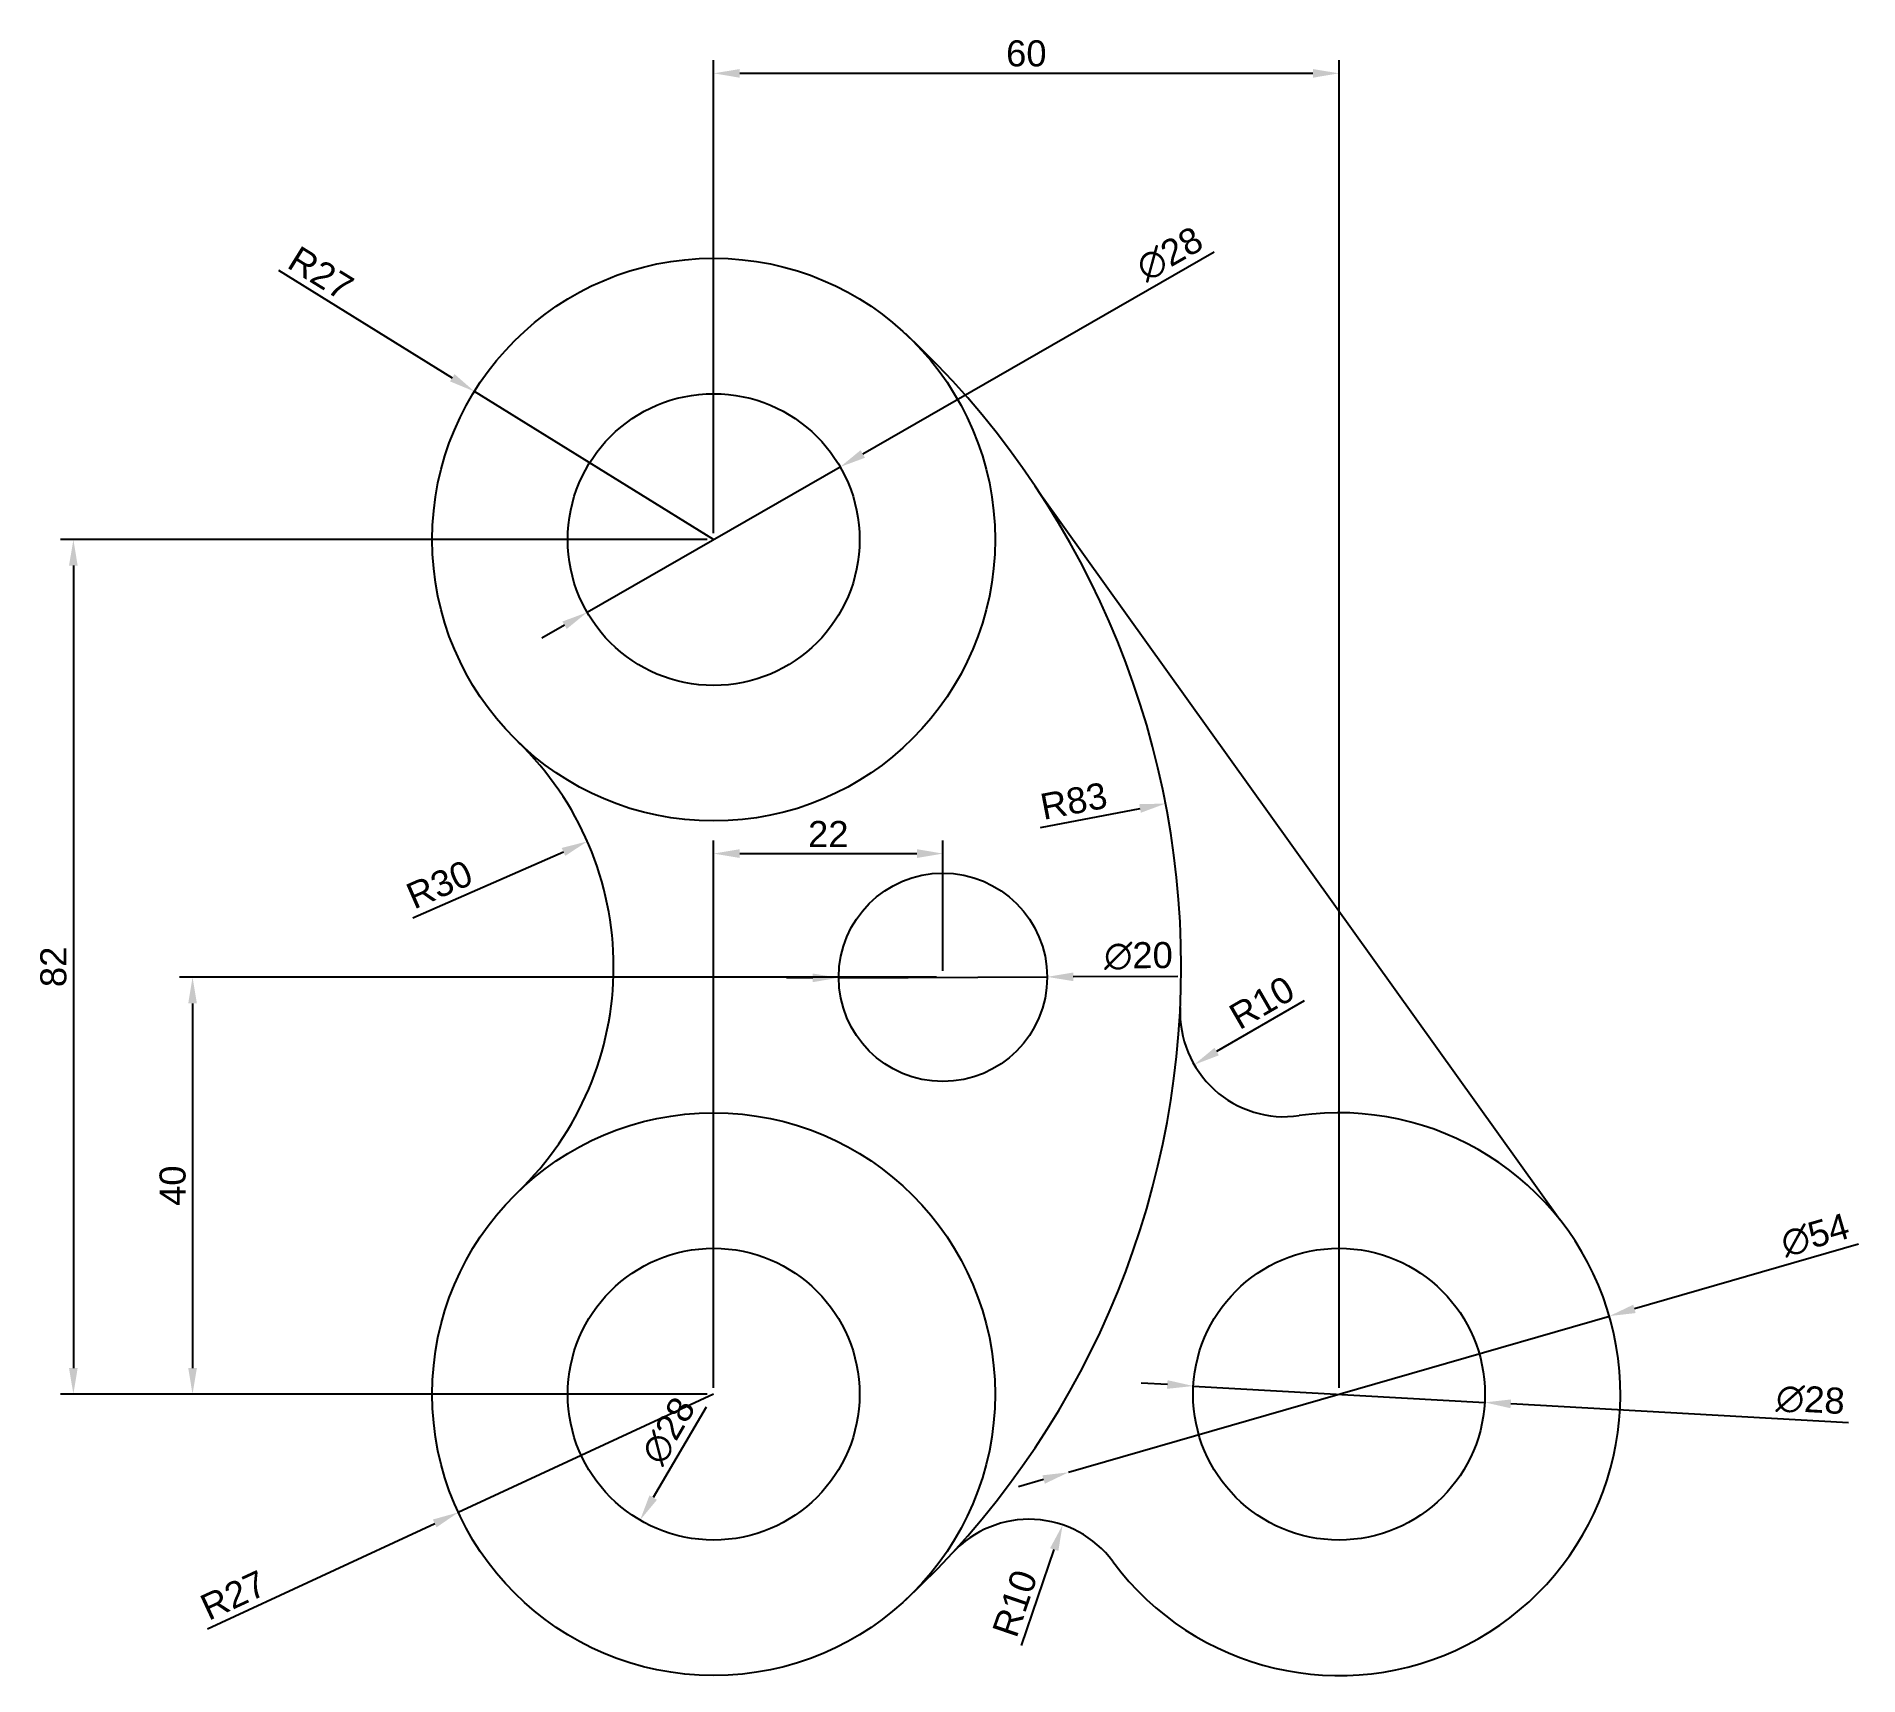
# Model space of a CAD drawing. Header units: millimetres. Extents: x 6310 to 6485, y 5954 to 6112.
import ezdxf

# ---------------------------------------------------------------- set-up
doc = ezdxf.new("R2010")
doc.units = ezdxf.units.MM
doc.layers.add('Cotas', color=160, linetype='Continuous')
doc.styles.get("Standard").update_dxf_attribs({"font": 'arial.ttf'})
doc.dimstyles.new('ISO-25', dxfattribs={"dimtxt": 2.5, "dimasz": 2.5, "dimexe": 1.25, "dimexo": 0.625, "dimtad": 1, "dimtxsty": 'Standard', "dimcen": 2.5, "dimadec": 0, "dimazin": 0, "dimtfac": 1, "dimtmove": 0, "dimatfit": 3, "dimfxl": 1, "dimarcsym": 0})

# ---------------------------------------------------------------- blocks, each defined once
blk = doc.blocks.new('*D1')
at = {"layer": 'Cotas', "color": 0, "lineweight": -2, "transparency": 16777216}
for p, q in [((6396.56, 6021.37), (6323.93, 6021.37)), ((6325.18, 6018.87), (6325.18, 5983.87)), ((6374.56, 5981.37), (6323.93, 5981.37))]:
    blk.add_line(p, q, dxfattribs=at)
at = {"layer": 'Cotas', "color": 0, "transparency": 16777216}
for points in [[(6324.77, 6018.87), (6325.6, 6018.87), (6325.18, 6021.37)], [(6324.77, 5983.87), (6325.6, 5983.87), (6325.18, 5981.37)]]:
    blk.add_solid(points, dxfattribs=at)
at = {"layer": 'Defpoints', "color": 0, "transparency": 16777216}
for p in [(6397.18, 6021.37), (6325.18, 5981.37), (6375.18, 5981.37)]:
    blk.add_point(p, dxfattribs=at)
at = {"layer": 'Cotas', "color": 0, "transparency": 16777216, "insert": (6323.28, 6001.37), "char_height": 2.5, "attachment_point": 5, "rotation": 90}
blk.add_mtext('40', dxfattribs=at)
blk = doc.blocks.new('*D2')
at = {"layer": 'Cotas', "color": 0, "lineweight": -2, "transparency": 16777216}
for p, q in [((6375.18, 5981.99), (6375.18, 6034.49)), ((6377.68, 6033.24), (6394.68, 6033.24)), ((6397.18, 6021.99), (6397.18, 6034.49))]:
    blk.add_line(p, q, dxfattribs=at)
at = {"layer": 'Cotas', "color": 0, "transparency": 16777216}
for points in [[(6377.68, 6033.66), (6377.68, 6032.82), (6375.18, 6033.24)], [(6394.68, 6033.66), (6394.68, 6032.82), (6397.18, 6033.24)]]:
    blk.add_solid(points, dxfattribs=at)
at = {"layer": 'Defpoints', "color": 0, "transparency": 16777216}
for p in [(6397.18, 6033.24), (6397.18, 6021.37), (6375.18, 5981.37)]:
    blk.add_point(p, dxfattribs=at)
at = {"layer": 'Cotas', "color": 0, "transparency": 16777216, "insert": (6386.18, 6035.12), "char_height": 2.5, "attachment_point": 5}
blk.add_mtext('22', dxfattribs=at)
blk = doc.blocks.new('*D3')
at = {"layer": 'Cotas', "color": 0, "lineweight": -2, "transparency": 16777216}
for p, q in [((6375.18, 6063.99), (6375.18, 6109.36)), ((6435.18, 5981.99), (6435.18, 6109.36)), ((6377.68, 6108.11), (6432.68, 6108.11))]:
    blk.add_line(p, q, dxfattribs=at)
at = {"layer": 'Cotas', "color": 0, "transparency": 16777216}
for points in [[(6377.68, 6108.52), (6377.68, 6107.69), (6375.18, 6108.11)], [(6432.68, 6108.52), (6432.68, 6107.69), (6435.18, 6108.11)]]:
    blk.add_solid(points, dxfattribs=at)
at = {"layer": 'Defpoints', "color": 0, "transparency": 16777216}
for p in [(6435.18, 6108.11), (6375.18, 6063.37), (6435.18, 5981.37)]:
    blk.add_point(p, dxfattribs=at)
at = {"layer": 'Cotas', "color": 0, "transparency": 16777216, "insert": (6405.18, 6110.01), "char_height": 2.5, "attachment_point": 5}
blk.add_mtext('60', dxfattribs=at)
blk = doc.blocks.new('*D4')
at = {"layer": 'Cotas', "color": 0, "lineweight": -2, "transparency": 16777216}
for p, q in [((6374.56, 6063.37), (6312.5, 6063.37)), ((6313.75, 6060.87), (6313.75, 5983.87)), ((6374.56, 5981.37), (6312.5, 5981.37))]:
    blk.add_line(p, q, dxfattribs=at)
at = {"layer": 'Cotas', "color": 0, "transparency": 16777216}
for points in [[(6313.33, 6060.87), (6314.16, 6060.87), (6313.75, 6063.37)], [(6313.33, 5983.87), (6314.16, 5983.87), (6313.75, 5981.37)]]:
    blk.add_solid(points, dxfattribs=at)
at = {"layer": 'Defpoints', "color": 0, "transparency": 16777216}
for p in [(6375.18, 6063.37), (6313.75, 5981.37), (6375.18, 5981.37)]:
    blk.add_point(p, dxfattribs=at)
at = {"layer": 'Cotas', "color": 0, "transparency": 16777216, "insert": (6311.84, 6022.37), "char_height": 2.5, "attachment_point": 5, "rotation": 90}
blk.add_mtext('82', dxfattribs=at)
blk = doc.blocks.new('*D5')
at = {"layer": 'Cotas', "color": 0, "lineweight": -2, "transparency": 16777216}
for p, q in [((6423.2, 6090.94), (6389.49, 6071.58)), ((6363.04, 6056.39), (6387.32, 6070.34)), ((6360.87, 6055.15), (6358.71, 6053.9))]:
    blk.add_line(p, q, dxfattribs=at)
at = {"layer": 'Cotas', "color": 0, "transparency": 16777216}
for points in [[(6389.28, 6071.95), (6389.7, 6071.22), (6387.32, 6070.34)], [(6360.67, 6055.51), (6361.08, 6054.79), (6363.04, 6056.39)]]:
    blk.add_solid(points, dxfattribs=at)
at = {"layer": 'Defpoints', "color": 0, "transparency": 16777216}
for p in [(6387.32, 6070.34), (6363.04, 6056.39)]:
    blk.add_point(p, dxfattribs=at)
at = {"layer": 'Cotas', "color": 0, "transparency": 16777216, "insert": (6418.94, 6090.77), "char_height": 2.5, "attachment_point": 5, "rotation": 29.8703}
blk.add_mtext('∅28', dxfattribs=at)
blk = doc.blocks.new('*D6')
at = {"layer": 'Cotas', "color": 0, "lineweight": -2, "transparency": 16777216}
for p, q in [((6333.44, 6089.22), (6350.1, 6078.9)), ((6375.18, 6063.37), (6352.23, 6077.58))]:
    blk.add_line(p, q, dxfattribs=at)
at = {"layer": 'Cotas', "color": 0, "transparency": 16777216}
blk.add_solid([(6350.32, 6079.25), (6349.88, 6078.55), (6352.23, 6077.58)], dxfattribs=at)
at = {"layer": 'Defpoints', "color": 0, "transparency": 16777216}
for p in [(6352.23, 6077.58), (6375.18, 6063.37)]:
    blk.add_point(p, dxfattribs=at)
at = {"layer": 'Cotas', "color": 0, "transparency": 16777216, "insert": (6337.5, 6088.92), "char_height": 2.5, "attachment_point": 5, "rotation": 328.2268}
blk.add_mtext('R27', dxfattribs=at)
blk = doc.blocks.new('*D7')
at = {"layer": 'Cotas', "color": 0, "lineweight": -2, "transparency": 16777216}
for p, q in [((6375.18, 5981.37), (6350.68, 5970.02)), ((6326.61, 5958.86), (6348.42, 5968.96))]:
    blk.add_line(p, q, dxfattribs=at)
at = {"layer": 'Cotas', "color": 0, "transparency": 16777216}
blk.add_solid([(6348.24, 5969.34), (6348.59, 5968.59), (6350.68, 5970.02)], dxfattribs=at)
at = {"layer": 'Defpoints', "color": 0, "transparency": 16777216}
for p in [(6375.18, 5981.37), (6350.68, 5970.02)]:
    blk.add_point(p, dxfattribs=at)
at = {"layer": 'Cotas', "color": 0, "transparency": 16777216, "insert": (6329.1, 5962.08), "char_height": 2.5, "attachment_point": 5, "rotation": 24.8614}
blk.add_mtext('R27', dxfattribs=at)
blk = doc.blocks.new('*D8')
at = {"layer": 'Cotas', "color": 0, "lineweight": -2, "transparency": 16777216}
blk.add_line((6374.45, 5980.12), (6369.38, 5971.44), dxfattribs=at)
at = {"layer": 'Cotas', "color": 0, "transparency": 16777216}
blk.add_solid([(6369.02, 5971.65), (6369.74, 5971.23), (6368.12, 5969.28)], dxfattribs=at)
at = {"layer": 'Defpoints', "color": 0, "transparency": 16777216}
for p in [(6382.24, 5993.46), (6368.12, 5969.28)]:
    blk.add_point(p, dxfattribs=at)
at = {"layer": 'Cotas', "color": 0, "transparency": 16777216, "insert": (6370.85, 5977.85), "char_height": 2.5, "attachment_point": 5, "rotation": 59.7106}
blk.add_mtext('∅28', dxfattribs=at)
blk = doc.blocks.new('*D9')
at = {"layer": 'Cotas', "color": 0, "lineweight": -2, "transparency": 16777216}
for p, q in [((6384.68, 6021.32), (6382.18, 6021.31)), ((6387.18, 6021.33), (6407.18, 6021.41)), ((6419.72, 6021.46), (6409.68, 6021.42))]:
    blk.add_line(p, q, dxfattribs=at)
at = {"layer": 'Cotas', "color": 0, "transparency": 16777216}
for points in [[(6384.68, 6021.73), (6384.68, 6020.9), (6387.18, 6021.33)], [(6409.68, 6021.83), (6409.68, 6021), (6407.18, 6021.41)]]:
    blk.add_solid(points, dxfattribs=at)
at = {"layer": 'Defpoints', "color": 0, "transparency": 16777216}
for p in [(6387.18, 6021.33), (6407.18, 6021.41)]:
    blk.add_point(p, dxfattribs=at)
at = {"layer": 'Cotas', "color": 0, "transparency": 16777216, "insert": (6415.94, 6023.41), "char_height": 2.5, "attachment_point": 5, "rotation": 0.2325}
blk.add_mtext('∅20', dxfattribs=at)
blk = doc.blocks.new('*D10')
at = {"layer": 'Cotas', "color": 0, "lineweight": -2, "transparency": 16777216}
for p, q in [((6418.71, 5982.29), (6416.21, 5982.43)), ((6421.2, 5982.15), (6449.16, 5980.58)), ((6484.07, 5978.62), (6451.66, 5980.44))]:
    blk.add_line(p, q, dxfattribs=at)
at = {"layer": 'Cotas', "color": 0, "transparency": 16777216}
for points in [[(6418.73, 5982.71), (6418.68, 5981.88), (6421.2, 5982.15)], [(6451.68, 5980.86), (6451.63, 5980.02), (6449.16, 5980.58)]]:
    blk.add_solid(points, dxfattribs=at)
at = {"layer": 'Defpoints', "color": 0, "transparency": 16777216}
for p in [(6421.2, 5982.15), (6449.16, 5980.58)]:
    blk.add_point(p, dxfattribs=at)
at = {"layer": 'Cotas', "color": 0, "transparency": 16777216, "insert": (6480.41, 5980.8), "char_height": 2.5, "attachment_point": 5, "rotation": 356.7837}
blk.add_mtext('∅28', dxfattribs=at)
blk = doc.blocks.new('*D11')
at = {"layer": 'Cotas', "color": 0, "lineweight": -2, "transparency": 16777216}
for p, q in [((6485.03, 5995.77), (6463.52, 5989.55)), ((6409.24, 5973.87), (6461.12, 5988.86)), ((6406.84, 5973.18), (6404.44, 5972.48))]:
    blk.add_line(p, q, dxfattribs=at)
at = {"layer": 'Cotas', "color": 0, "transparency": 16777216}
for points in [[(6463.41, 5989.95), (6463.64, 5989.15), (6461.12, 5988.86)], [(6406.72, 5973.58), (6406.96, 5972.78), (6409.24, 5973.87)]]:
    blk.add_solid(points, dxfattribs=at)
at = {"layer": 'Defpoints', "color": 0, "transparency": 16777216}
for p in [(6461.12, 5988.86), (6409.24, 5973.87)]:
    blk.add_point(p, dxfattribs=at)
at = {"layer": 'Cotas', "color": 0, "transparency": 16777216, "insert": (6480.86, 5996.62), "char_height": 2.5, "attachment_point": 5, "rotation": 16.1144}
blk.add_mtext('∅54', dxfattribs=at)
blk = doc.blocks.new('*D12')
at = {"layer": 'Cotas', "color": 0, "lineweight": -2, "transparency": 16777216}
blk.add_line((6406.54, 6035.73), (6416.09, 6037.57), dxfattribs=at)
at = {"layer": 'Cotas', "color": 0, "transparency": 16777216}
blk.add_solid([(6416.01, 6037.98), (6416.17, 6037.16), (6418.54, 6038.04)], dxfattribs=at)
at = {"layer": 'Defpoints', "color": 0, "transparency": 16777216}
for p in [(6418.54, 6038.04), (6337.04, 6022.37)]:
    blk.add_point(p, dxfattribs=at)
at = {"layer": 'Cotas', "color": 0, "transparency": 16777216, "insert": (6409.73, 6038.28), "char_height": 2.5, "attachment_point": 5, "rotation": 10.8841}
blk.add_mtext('R83', dxfattribs=at)
blk = doc.blocks.new('*D13')
at = {"layer": 'Cotas', "color": 0, "lineweight": -2, "transparency": 16777216}
blk.add_line((6431.85, 6019.1), (6423.44, 6014.24), dxfattribs=at)
at = {"layer": 'Cotas', "color": 0, "transparency": 16777216}
blk.add_solid([(6423.23, 6014.6), (6423.65, 6013.88), (6421.28, 6012.98)], dxfattribs=at)
at = {"layer": 'Defpoints', "color": 0, "transparency": 16777216}
for p in [(6429.93, 6017.99), (6421.28, 6012.98)]:
    blk.add_point(p, dxfattribs=at)
at = {"layer": 'Cotas', "color": 0, "transparency": 16777216, "insert": (6427.78, 6018.94), "char_height": 2.5, "attachment_point": 5, "rotation": 30.0559}
blk.add_mtext('R10', dxfattribs=at)
blk = doc.blocks.new('*D14')
at = {"layer": 'Cotas', "color": 0, "lineweight": -2, "transparency": 16777216}
blk.add_line((6404.72, 5957.26), (6407.86, 5966.46), dxfattribs=at)
at = {"layer": 'Cotas', "color": 0, "transparency": 16777216}
blk.add_solid([(6407.46, 5966.59), (6408.25, 5966.32), (6408.66, 5968.82)], dxfattribs=at)
at = {"layer": 'Defpoints', "color": 0, "transparency": 16777216}
for p in [(6408.66, 5968.82), (6405.44, 5959.36)]:
    blk.add_point(p, dxfattribs=at)
at = {"layer": 'Cotas', "color": 0, "transparency": 16777216, "insert": (6404.09, 5961.29), "char_height": 2.5, "attachment_point": 5, "rotation": 71.1877}
blk.add_mtext('R10', dxfattribs=at)
blk = doc.blocks.new('*D15')
at = {"layer": 'Cotas', "color": 0, "lineweight": -2, "transparency": 16777216}
blk.add_line((6346.33, 6027.08), (6360.77, 6033.4), dxfattribs=at)
at = {"layer": 'Cotas', "color": 0, "transparency": 16777216}
blk.add_solid([(6360.6, 6033.78), (6360.94, 6033.02), (6363.06, 6034.41)], dxfattribs=at)
at = {"layer": 'Defpoints', "color": 0, "transparency": 16777216}
for p in [(6363.06, 6034.41), (6335.58, 6022.37)]:
    blk.add_point(p, dxfattribs=at)
at = {"layer": 'Cotas', "color": 0, "transparency": 16777216, "insert": (6348.87, 6030.27), "char_height": 2.5, "attachment_point": 5, "rotation": 23.6591}
blk.add_mtext('R30', dxfattribs=at)

msp = doc.modelspace()

# ---------------------------------------------------------------- linework, layer by layer
msp.add_line((6456.374, 5998.096), (6406.801, 6067.333))
for centre, radius in [((6375.181, 6063.367), 27), ((6375.181, 6063.367), 14), ((6397.181, 6021.367), 10), ((6375.181, 5981.367), 27), ((6375.181, 5981.367), 14), ((6435.181, 5981.367), 14)]:
    msp.add_circle(centre, radius)
for centre, radius, start, end in [((6337.037, 6022.367), 83, 312.93366, 47.06634), ((6335.583, 6022.367), 30, 314.00343, 45.99657), ((6429.934, 6017.993), 10, 177.30427, 278.15323), ((6435.181, 5981.367), 27, 216.50115, 98.15323), ((6405.439, 5959.358), 10, 36.50115, 137.35012)]:
    msp.add_arc(centre, radius, start, end)

# ---------------------------------------------------------------- dimensions: what is measured, and where the dimension line sits
at = {"layer": 'Cotas'}
for base, p1, p2, picture, middle in [((6435.181, 6108.108), (6375.181, 6063.367), (6435.181, 5981.367), '*D3', (6405.181, 6110.01)), ((6397.181, 6033.241), (6375.181, 5981.367), (6397.181, 6021.367), '*D2', (6386.181, 6035.121))]:
    dim = msp.add_linear_dim(base=base, p1=p1, p2=p2, dimstyle='ISO-25', dxfattribs=at)
    dim.commit()
    dim.dimension.update_dxf_attribs({"geometry": picture, "text_midpoint": middle})
for p1, p2, picture, middle in [((6363.041, 6056.394), (6387.322, 6070.339), '*D5', (6419.923, 6089.063)), ((6409.242, 5973.873), (6461.121, 5988.861), '*D11', (6481.407, 5994.721)), ((6382.243, 5993.455), (6368.12, 5969.278), '*D8', (6372.548, 5976.858)), ((6421.203, 5982.152), (6449.159, 5980.581), '*D10', (6480.302, 5978.831))]:
    dim = msp.add_diameter_dim_2p(p1=p1, p2=p2, dimstyle='ISO-25', dxfattribs=at)
    dim.commit()
    dim.dimension.update_dxf_attribs({"geometry": picture, "text_midpoint": middle, "dimtype": 163})
for center, mpoint, picture, middle in [((6375.181, 6063.367), (6352.228, 6077.584), '*D6', (6336.508, 6087.32)), ((6337.037, 6022.367), (6418.544, 6038.039), '*D12', (6410.087, 6036.413)), ((6335.583, 6022.367), (6363.062, 6034.405), '*D15', (6349.638, 6028.524)), ((6429.934, 6017.993), (6421.279, 6012.984), '*D13', (6428.729, 6017.295)), ((6375.181, 5981.367), (6350.684, 5970.015), '*D7', (6329.887, 5960.379)), ((6405.439, 5959.358), (6408.664, 5968.823), '*D14', (6405.888, 5960.676))]:
    dim = msp.add_radius_dim(center=center, mpoint=mpoint, dimstyle='ISO-25', dxfattribs=at)
    dim.commit()
    dim.dimension.update_dxf_attribs({"geometry": picture, "text_midpoint": middle, "dimtype": 164})
for base, p1, picture, middle in [((6313.746, 5981.367), (6375.181, 6063.367), '*D4', (6311.845, 6022.367)), ((6325.183, 5981.367), (6397.181, 6021.367), '*D1', (6323.281, 6001.367))]:
    dim = msp.add_linear_dim(base=base, p1=p1, p2=(6375.181, 5981.367), angle=90, dimstyle='ISO-25', dxfattribs=at)
    dim.commit()
    dim.dimension.update_dxf_attribs({"geometry": picture, "text_midpoint": middle})
dim = msp.add_diameter_dim_2p(p1=(6387.181, 6021.326), p2=(6407.181, 6021.407), dimstyle='ISO-25', dxfattribs=at)
dim.commit()
dim.dimension.update_dxf_attribs({"geometry": '*D9', "text_midpoint": (6415.945, 6023.414)})

doc.saveas('drawing.dxf')
